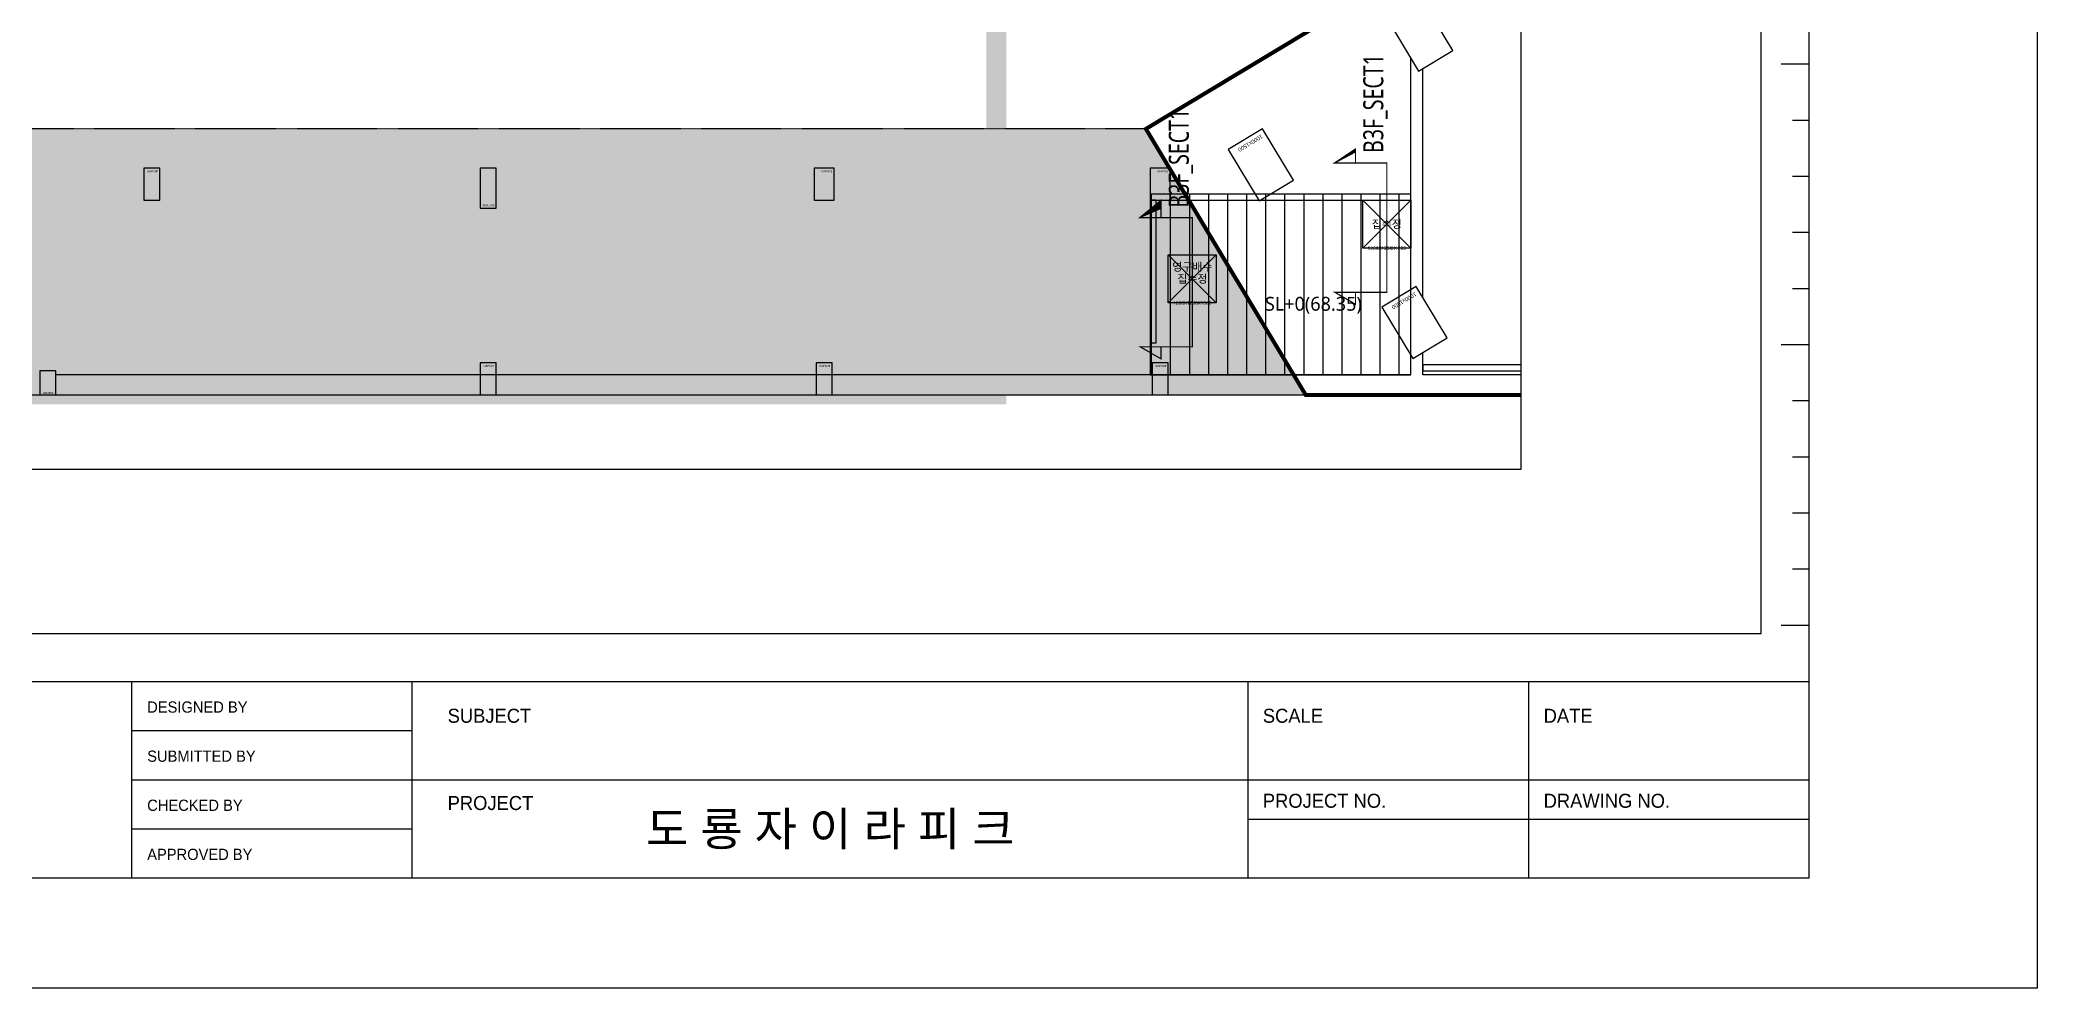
# Model space of a CAD drawing. Header units: millimetres. Extents: x 43843 to 1069877, y 60576 to 148433.
# Drawn here: x 953931 to 1003843, y 62076 to 85766 of the extents above; entities that cross this region are included whole.
import ezdxf
from ezdxf.enums import TextEntityAlignment as Align

# ---------------------------------------------------------------- set-up
doc = ezdxf.new("R2010")
doc.units = ezdxf.units.MM
doc.linetypes.add('HID', pattern=[2.5, 1.5, -1])
doc.linetypes.add('HIDDEN', pattern=[0.375, 0.25, -0.125])
for name, color, linetype, plot in [('+S_LEVEL_TEXT(NO PLOT)', 7, 'Continuous', False), ('DEFPOINT', 142, 'Continuous', False), ('S_NOPLOT_251', 251, 'Continuous', False)]:
    doc.layers.add(name, color=color, linetype=linetype, plot=plot)
for name, color, linetype in [('8', 8, 'Continuous'), ('S-FND_OUTLINE_공동주택 기초', 1, 'HID'), ('S-FND_OUTLINE_지하주차장 기초', 4, 'HID'), ('S-HAT', 252, 'Continuous'), ('S-HAT_SLAB LEVEL', 7, 'Continuous'), ('S-TEXT-NOTES-TEXT', 3, 'Continuous'), ('XR-지하주차장$0$A-CON', 2, 'Continuous'), ('XR-지하주차장$0$AA-COL', 2, 'Continuous'), ('XR-지하주차장$1$A-집수정', 4, 'Continuous'), ('기초', 7, 'Continuous')]:
    doc.layers.add(name, color=color, linetype=linetype)
doc.layers.add('JEIL-TXT1', color=7, linetype='Continuous', lineweight=9)
doc.styles.add('BAS_TITLE1', font='')
doc.styles.add('EST', font='')
doc.styles.add('XR-지하주차장$0$Standard', font='arial.ttf')
doc.styles.add('XR-지하주차장$0$맑은고딕', font='malgun.ttf')
doc.styles.add('맑은 고딕', font='malgun.ttf')
doc.styles.add('맑은고딕', font='malgun.ttf')
doc.styles.get('BAS_TITLE1').set_extended_font_data('HYHeadLine-Medium')
doc.styles.get('EST').set_extended_font_data('HYHeadLine-Medium')

# ---------------------------------------------------------------- blocks, each defined once
blk = doc.blocks.new('zw$9A02')
at = {"color": 7}
for p, q in [((85730.9760699867, -46331.0381344601), (85205.1703437115, -46331.0381344601)), ((85730.9760699867, -47382.64933428075), (85415.4926667154, -47382.64933428075)), ((85730.9760699867, -48434.26082293526), (85415.4926667154, -48434.26082293526)), ((85730.9760699867, -49485.87231159047), (85415.4926667154, -49485.87231159047)), ((85730.9760699867, -50537.48351141019), (85415.4926667154, -50537.48351141019)), ((85730.9760699867, -51589.0950000647), (85205.1703437115, -51589.0950000647)), ((85730.9760699867, -52640.70641651051), (85415.4926667154, -52640.70641651051)), ((85730.9760699867, -53692.31768853962), (85415.4926667154, -53692.31768853962)), ((85730.9760699867, -54743.92910498567), (85415.4926667154, -54743.92910498567)), ((85730.9760699867, -55795.54059363995), (85415.4926667154, -55795.54059363995)), ((85730.9760699867, -56847.15179346082), (85205.1703437115, -56847.15179346082))]:
    blk.add_line(p, q, dxfattribs=at)
at = {"color": 4}
for p, q in [((3810.449194765185, -57898.7632821151), (85730.9760699867, -57898.7632821151)), ((54287.79564974178, -61579.40302305109), (54287.79564974178, -57898.7632821151)), ((59545.85260560654, -61579.40302305109), (59545.85260560654, -57898.7632821151)), ((75214.86226656928, -61579.40302305109), (75214.86226656928, -57898.7632821151)), ((80472.9191141217, -61579.40302305109), (80472.9191141217, -57898.7632821151)), ((54287.79564974178, -58818.92316319211), (59545.85260560654, -58818.92316319211)), ((54287.79564974178, -59739.08326089522), (85730.9760699867, -59739.08326089522)), ((75214.86226656928, -60475.21109354891), (85730.9760699867, -60475.21109354891)), ((54287.79564974178, -60659.24314197316), (59545.85260560654, -60659.24314197316))]:
    blk.add_line(p, q, dxfattribs=at)
blk.add_lwpolyline([(0, -63642.85714285681), (0, 0), (90000.00000000012, 0), (90000.00000000012, -63642.85714285681)], close=True)
blk.add_lwpolyline([(3810.449194765185, -61579.40302305109), (85730.9760699867, -61579.40302305109), (85730.9760699867, -3425.293628775515), (3810.449194765185, -3425.293628775515)], close=True, dxfattribs=at)
at = {"layer": 'DEFPOINT', "color": 150}
blk.add_lwpolyline([(4710.449194765184, -56998.76328211511), (84830.9760699867, -56998.76328211511), (84830.9760699867, -4325.293628775514), (4710.449194765184, -4325.293628775514)], close=True, dxfattribs=at)
at = {"style": 'BAS_TITLE1'}
for s, height, p in [('DESIGNED BY', 210.3222768705558, (54576.9888145373, -58482.40757636167)), ('SUBJECT', 262.9028460881947, (60208.36777774931, -58671.69762554532)), ('SCALE', 262.9028460881947, (75488.2811583043, -58671.69762554532)), ('DATE', 262.9028460881947, (80751.59620518936, -58671.69762554532)), ('SUBMITTED BY', 210.3222768705558, (54576.9888145373, -59402.56745743961)), ('CHECKED BY', 210.3222768705558, (54576.9888145373, -60322.72762735118)), ('PROJECT', 262.9028460881947, (60208.36777774931, -60306.95340844616)), ('PROJECT NO.', 262.9028460886877, (75488.2811583043, -60264.88889691024)), ('DRAWING NO.', 262.9028460886877, (80751.59620518936, -60264.88889691024)), ('APPROVED BY', 210.3222768705558, (54576.9888145373, -61242.88750842818))]:
    blk.add_text(s, height=height, dxfattribs=at).set_placement(p)
at = {"layer": 'JEIL-TXT1', "color": 2, "style": 'EST'}
blk.add_text('도 룡 자 이 라 피 크', height=629.9999999999999, dxfattribs=at).set_placement((67380.35743608802, -60659.24308781698), align=Align.MIDDLE_CENTER)
blk = doc.blocks.new('zw$D357')
at = {"layer": 'S-HAT'}
h = blk.add_hatch(dxfattribs=at)
h.set_pattern_fill('GRASS', color=256, scale=20)
h.set_pattern_definition([(90, (-331308.6818607079, 2741039.891143048), (-359.21, 359.21), [95.25, -623.17]), (45, (-331308.6818607079, 2741039.891143048), (-359.2102448427661, 359.2102448427661), [95.25, -412.75]), (135, (-331308.6818607079, 2741039.891143048), (-359.2102448427661, -359.2102448427661), [95.25, -412.75])])
h.paths.add_polyline_path([(-65007.93566625053, -55191.65344456956), (-61014.16296450445, -48544.89943098091), (-9370.299134122208, -48544.91224052757), (-5376.534149017185, -55191.65344456956)])
at = {"layer": 'S-HAT_SLAB LEVEL', "transparency": 33554559}
h = blk.add_hatch(dxfattribs=at)
h.set_pattern_fill('ANSI31', color=8, scale=150, angle=45)
h.set_pattern_definition([(90, (-331308.5749018475, 62679.21827539796), (-476.2500000000001, 0), [])])
h.paths.add_polyline_path([(-9259.734554264462, -50176.65344469715), (-9259.734554264462, -54691.65344469715), (-2749.734554264229, -54691.65344469715), (-2749.734554264229, -50176.65344469715)])
blk.add_lwpolyline([(-70457.14838496898, 877.5785246770828), (0, 877.5785246770828), (0, -57058.71232119427), (-70457.14838496898, -57058.71232119427)], close=True)
at = {"layer": 'S-FND_OUTLINE_공동주택 기초', "linetype": 'HIDDEN', "ltscale": 0.5, "const_width": 100}
blk.add_lwpolyline([(0, -55191.65457001514), (-5376.426458379487, -55191.65457001514), (-9370.22054258152, -48544.86501801573), (-5011.522077581613, -45925.8975220155), (-5387.501086581732, -45300.16335901618), (-3849.83092875313, -44376.23791664093), (-3849.830928752897, -37658.7360037975), (-6331.913487853715, -35176.6534447046), (-10759.62759540765, -35176.6534447046), (-10759.62759540765, -17876.65348207205), (-219.6063078208827, -17876.65348207205), (355.8930704856757, -18452.15286208223)], dxfattribs=at)
at = {"layer": 'S-FND_OUTLINE_지하주차장 기초'}
blk.add_lwpolyline([(-9370.299134122208, -48544.91224052757), (-61014.16296450445, -48544.89943098091), (-65007.93566625053, -55191.65344456956), (-5376.534149017185, -55191.65344456956)], close=True, dxfattribs=at)
at = {"layer": 'S-HAT_SLAB LEVEL', "lineweight": -2}
blk.add_lwpolyline([(-2749.734554264229, -50176.65344469715), (-9259.734554264462, -50176.65344469715), (-9259.734554264462, -54691.65344469715), (-2749.734554264229, -54691.65344469715)], close=True, dxfattribs=at)
at = {"layer": 'S_NOPLOT_251'}
for points in [[(-9259.627595403697, -53891.65344469715), (-9109.627595403697, -53891.65344469715), (-9109.627595403697, -50326.65344469715), (-9259.627595403697, -50326.65344469715)], [(-8759.627595403697, -50176.65344469715), (-8759.627595403697, -50326.65344469715), (-2749.627595403698, -50326.65344469715), (-2749.627595403698, -50176.65344469715)]]:
    blk.add_lwpolyline(points, close=True, dxfattribs=at)
blk.add_lwpolyline([(0, -54441.65344469714), (-2449.627595403697, -54441.65344469714), (-2449.627595403697, -54591.65344469715), (0, -54591.65344469715)], dxfattribs=at)
at = {"layer": 'XR-지하주차장$0$A-CON'}
for p, q in [((-2749.627595403232, -52564.19489252474), (-2749.627595403698, -46778.03101788461)), ((-2449.627595403697, -52752.63821708224), (-2449.627595403232, -47034.92258059233)), ((-2749.627595403698, -54691.76495500188), (-2749.627595403465, -54194.9583987873)), ((-2449.627595403697, -54691.76495500188), (-2449.627595403697, -54133.88680263981)), ((-2749.627595403698, -54691.76495500188), (-36609.62759540673, -54691.76495500188)), ((0, -54691.76495500188), (-2449.627595403697, -54691.76495500188)), ((-70457.14838496898, -55191.76495500188), (0, -55191.76495500188))]:
    blk.add_line(p, q, dxfattribs=at)
at = {"layer": 'XR-지하주차장$0$AA-COL'}
for points in [[(-3329.194548727479, -45813.46962881926), (-2556.637436362449, -47099.2205798719), (-1699.470135660376, -46584.1825049622), (-2472.027248025407, -45298.43155390955)], [(-7311.912478114013, -49058.17036925069), (-6539.355365748983, -50343.92132030334), (-5682.18806504691, -49828.88324539363), (-6454.74517741194, -48543.13229434099)], [(-34009.6275954037, -49526.76495500095), (-34409.6275954037, -49526.76495500095), (-34409.6275954037, -50326.76495500095), (-34009.6275954037, -50326.76495500095)], [(-26009.6275954037, -50526.76495501026), (-25609.6275954037, -50526.76495501026), (-25609.6275954037, -49526.76495501027), (-26009.6275954037, -49526.76495501027)], [(-17159.6275954037, -49526.76495500095), (-17659.6275954037, -49526.76495500095), (-17659.6275954037, -50326.76495500095), (-17159.6275954037, -50326.76495500095)], [(-8759.627595403697, -49526.76495500095), (-9259.627595403697, -49526.76495500095), (-9259.627595403697, -50326.76495500095), (-8759.627595403697, -50326.76495500095)], [(-3469.566951591988, -52996.77809974644), (-2697.009839226958, -54282.52905079909), (-1839.842538524885, -53767.49097588938), (-2612.399650889915, -52481.74002483673)], [(-25609.6275954037, -54391.76495500095), (-26009.6275954037, -54391.76495500095), (-26009.6275954037, -55191.76495500095), (-25609.6275954037, -55191.76495500095)], [(-17209.6275954037, -54391.76495500095), (-17609.6275954037, -54391.76495500095), (-17609.6275954037, -55191.76495500095), (-17209.6275954037, -55191.76495500095)], [(-8809.627595403696, -54391.76495500095), (-9209.627595403697, -54391.76495500095), (-9209.627595403697, -55191.76495500095), (-8809.627595403696, -55191.76495500095)], [(-37009.62759539997, -55191.76495499629), (-36609.62759539997, -55191.76495499629), (-36609.62759539997, -54591.7649549963), (-37009.62759539997, -54591.7649549963)]]:
    blk.add_lwpolyline(points, close=True, dxfattribs=at)
at = {"layer": 'XR-지하주차장$1$A-집수정', "lineweight": -3, "ltscale": 0.5}
for p, q in [((-3949.627595405095, -51526.65344469342), (-2749.627595405094, -50326.65344469342)), ((-3949.627595405095, -50326.65344469342), (-2749.627595405094, -51526.65344469342)), ((-8809.627595405094, -51691.76495499723), (-7609.627595405093, -52891.76495499723)), ((-7609.627595405093, -51691.76495499723), (-8809.627595405094, -52891.76495499723))]:
    blk.add_line(p, q, dxfattribs=at)
for points in [[(-3949.627595405095, -50326.65344469342), (-2749.627595405094, -50326.65344469342), (-2749.627595405094, -51526.65344469342), (-3949.627595405095, -51526.65344469342)], [(-8809.627595405094, -51691.76495499723), (-7609.627595405093, -51691.76495499723), (-7609.627595405093, -52891.76495499723), (-8809.627595405094, -52891.76495499723)]]:
    blk.add_lwpolyline(points, close=True, dxfattribs=at)
at = {"layer": '기초', "color": 6, "linetype": 'HID', "ltscale": 3, "const_width": 500}
blk.add_lwpolyline([(-56498.19192278548, -55179.49009371176), (-56497.66029514815, -13109.48375289421), (-51183.36221641278, -13098.65892140847), (-51183.36221641255, -15034.76066461298), (-51183.34348332206, -15034.76066461298), (-51183.34348332206, -15046.77595059294), (-37284.86666548718, -15025.10676782392), (-37297.86901842244, -6685.479806887918), (-14909.64353988901, -6684.054340347647), (-14909.64353988901, -24464.4900604235), (-14909.62480679829, -24464.49006084446), (-14909.62480679829, -24476.50534640346), (-13109.20024625421, -24476.54583629407), (-13108.92086913786, -55179.49009371176)], close=True, dxfattribs=at)
at = {"layer": '+S_LEVEL_TEXT(NO PLOT)', "color": 3, "style": '맑은 고딕'}
blk.add_text('SL+0(68.35)', height=345.766247305401, dxfattribs=at).set_placement((-5184.8359477669, -53087.91688061226), align=Align.CENTER)
at = {"layer": 'Defpoints', "style": 'XR-지하주차장$0$Standard'}
for s, height, rotation, p in [('1000x1500', 100, 210.9999999999999, (-6488.958099991084, -48680.35283190198)), ('400x800', 50, 179.9999999999998, (-34059.6275954037, -49576.76495500095)), ('500x800', 50, 179.9999999999998, (-17209.6275954037, -49576.76495500095)), ('500x800', 50, 179.9999999999998, (-8809.627595403696, -49576.76495500095)), ('1000x1500', 100, 210.9999999999999, (-2646.612573469058, -52618.96056239772)), ('400x800', 50, 179.9999999999998, (-25659.6275954037, -54441.76495500095)), ('400x800', 50, 179.9999999999998, (-17259.62759540369, -54441.76495500095)), ('400x800', 50, 179.9999999999998, (-8859.627595403697, -54441.76495500095))]:
    blk.add_text(s, height=height, rotation=rotation, dxfattribs=at).set_placement(p)
for s, p in [('400x1000', (-25959.6275954037, -50476.76495501026)), ('400x600', (-36943.43647031999, -55169.4407337457))]:
    blk.add_text(s, height=50, dxfattribs=at).set_placement(p)
at = {"layer": 'Defpoints', "style": 'XR-지하주차장$0$맑은고딕'}
for s, p in [('집수정', (-3349.627595405094, -50926.65344469343)), ('영구배수', (-8209.627595405093, -51991.76495499722)), ('집수정', (-8209.627595405093, -52291.76495499722))]:
    blk.add_text(s, height=200, dxfattribs=at).set_placement(p, align=Align.MIDDLE_CENTER)
for s, p in [('1200X1200X1200', (-3349.627595405094, -51526.65344469342)), ('1200X1200X1500', (-8209.627595405093, -52891.76495499723))]:
    blk.add_text(s, height=90, dxfattribs=at).set_placement(p, align=Align.MIDDLE)
blk = doc.blocks.new('zw$F20C')
at = {"layer": 'S-TEXT-NOTES-TEXT', "color": 7, "lineweight": -3, "const_width": 30}
for points in [[(19927.09971842496, -12152.5155238444), (19927.09971842496, -12452.5155238444), (19407.4844761542, -12152.51552384347), (20707.48447615048, -12152.5155238444), (20707.48447615095, -8922.507957037538), (19407.48447615467, -8922.507957037538), (19927.09971842589, -8622.507957037538), (19927.09971842542, -8922.507957037538)], [(15067.09971842496, -13517.62703414913), (15067.09971842496, -13817.62703414913), (14547.4844761542, -13517.6270341482), (15847.48447615048, -13517.62703414913), (15847.48447615094, -10287.61946734227), (14547.48447615467, -10287.61946734227), (15067.09971842589, -9987.619467342272), (15067.09971842542, -10287.61946734227)]]:
    blk.add_lwpolyline(points, dxfattribs=at)
at = {"layer": 'S-TEXT-NOTES-TEXT', "color": 7, "lineweight": -3, "style": '맑은고딕', "width": 0.75}
for p in [(20369.48872448178, -8671.512265164405), (15509.48872448178, -10036.62377546914)]:
    blk.add_text('B3F_SECT1', height=500, rotation=90.0000000033154, dxfattribs=at).set_placement(p, align=Align.MIDDLE_LEFT)

msp = doc.modelspace()

# ---------------------------------------------------------------- block references
at = {"xscale": 1.333333333333333, "yscale": 1.333333333333333, "zscale": 1.333333333333333}
msp.add_blockref('zw$9A02', (883842.8125149581, 146933.1428738292), dxfattribs=at)
msp.add_blockref('zw$F20C', (966883.8985289951, 91614.38711735373))
at = {"layer": '8'}
msp.add_blockref('zw$D357', (990941.0106005513, 132088.5250382027), dxfattribs=at)

doc.saveas('drawing.dxf')
